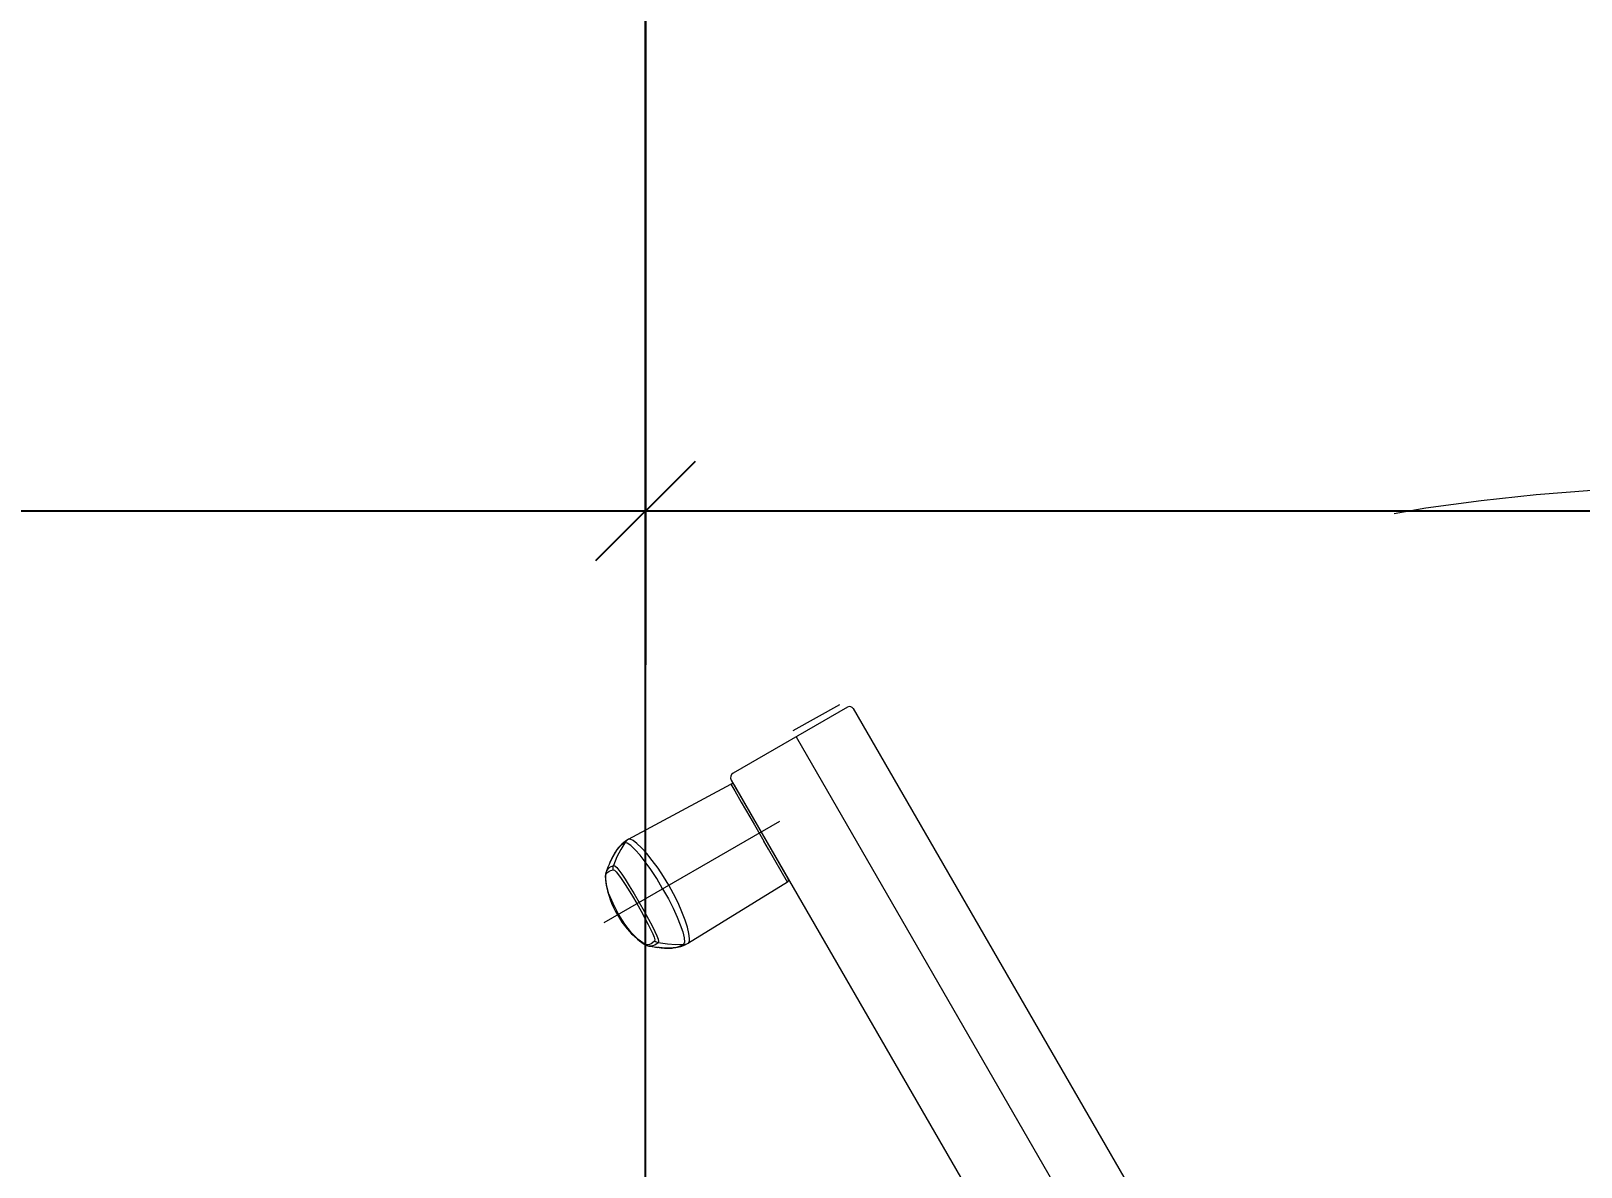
# Model space of a CAD drawing. Extents: x -5598 to 26293, y -3808 to 13850.
# Drawn here: x -928.7 to -863, y 2361.4 to 2409.6 of the extents above; entities that cross this region are included whole.
import ezdxf

# ---------------------------------------------------------------- set-up
doc = ezdxf.new("R2010")
doc.units = 0
doc.header["$LTSCALE"] = 100
doc.header["$MEASUREMENT"] = 0
doc.linetypes.add('CENTER', pattern=[2, 1.25, -0.25, 0.25, -0.25])
doc.layers.add('AD', color=5, linetype='Continuous', lineweight=9)
doc.layers.add('AK', color=7, linetype='Continuous', lineweight=15)
doc.layers.add('MAKPA GAZ', color=7, linetype='Continuous', lineweight=30, true_color=0x046a38)
doc.layers.add('OLCU DIS', color=7, linetype='Continuous')
doc.styles.add('MAKPA TESISAT', font='arial.ttf', dxfattribs={"height": 10})
doc.styles.add('olcu', font='romans.shx', dxfattribs={"width": 0.5})
doc.dimstyles.new('1-200', dxfattribs={"dimtxt": 40, "dimasz": 2, "dimexe": 0, "dimexo": 0, "dimgap": 10, "dimtad": 1, "dimdec": 4, "dimrnd": 0.1, "dimzin": 9, "dimdsep": 46, "dimtxsty": 'olcu', "dimblk1": 'SOL', "dimblk2": 'SAG', "dimsah": 1, "dimcen": 0, "dimse1": 1, "dimse2": 1, "dimclre": 13, "dimadec": 0, "dimazin": 0, "dimtfac": 1, "dimtdec": 4, "dimtix": 1, "dimtmove": 2, "dimatfit": 2, "dimldrblk": 'SOL', "dimfxl": 0, "dimtolj": 1, "dimarcsym": 0})
doc.dimstyles.new('MAKPA TESISAT DIM', dxfattribs={"dimscale": 0.7, "dimtxt": 12, "dimasz": 6, "dimexe": 4, "dimexo": 0, "dimgap": 8, "dimtad": 2, "dimtih": 1, "dimtoh": 1, "dimdec": 0, "dimrnd": 5, "dimzin": 0, "dimdsep": 46, "dimtxsty": 'MAKPA TESISAT', "dimblk1": 'OBLIQUE', "dimblk2": 'OBLIQUE', "dimsah": 1, "dimcen": 0, "dimdle": 3, "dimclrd": 256, "dimclre": 256, "dimclrt": 256, "dimadec": 0, "dimazin": 0, "dimtfac": 1, "dimtdec": 0, "dimtix": 1, "dimtofl": 0, "dimtmove": 2, "dimatfit": 3, "dimldrblk": 'OBLIQUE', "dimfxl": 0, "dimtvp": 7, "dimtolj": 1, "dimtzin": 0, "dimarcsym": 0})

# ---------------------------------------------------------------- blocks, each defined once
blk = doc.blocks.new('SOL')
at = {"color": 0}
for p, q in [((0, 30), (0, -6.962)), ((7.582, 0), (-6.967, 0))]:
    blk.add_line(p, q, dxfattribs=at)
blk.add_circle((0, 0), 3, dxfattribs=at)
blk = doc.blocks.new('SAG')
at = {"color": 0}
for p, q in [((0, -30), (0, 6.962)), ((7.582, 0), (-6.967, 0))]:
    blk.add_line(p, q, dxfattribs=at)
blk.add_circle((0, 0), 3, dxfattribs=at)
blk = doc.blocks.new('*D332')
at = {"layer": 'OLCU DIS', "color": 0, "lineweight": -2, "transparency": 16777216}
blk.add_line((21268, -935), (-2968, -935), dxfattribs=at)
at = {"layer": 'OLCU DIS', "color": 0, "lineweight": -2, "transparency": 16777216, "xscale": 2, "yscale": 2, "zscale": 2, "rotation": 180}
blk.add_blockref('SAG', (-2970, -935), dxfattribs=at)
at = {"layer": 'OLCU DIS', "color": 0, "lineweight": -2, "transparency": 16777216, "xscale": 2, "yscale": 2, "zscale": 2}
blk.add_blockref('SOL', (21270, -935), dxfattribs=at)
at = {"layer": 'OLCU DIS', "color": 0, "transparency": 16777216, "insert": (9295.638, -905), "char_height": 40, "attachment_point": 5, "style": 'olcu'}
blk.add_mtext('\\A1;24240', dxfattribs=at)
blk = doc.blocks.new('202')
at = {"layer": 'AD', "linetype": 'Continuous'}
for p, q in [((148.2, -166.06), (109.316, -98.711)), ((143.024, -169.096), (105.788, -104.6)), ((150.017, -159.141), (150.15, -159.071)), ((150.154, -159.102), (150.082, -159.118)), ((150.337, -159.005), (150.15, -159.071)), ((150.232, -159.09), (150.154, -159.102)), ((150.186, -159.187), (150.232, -159.09)), ((150.232, -159.09), (150.37, -159.01)), ((150.232, -159.09), (150.552, -159.077)), ((150.552, -158.958), (150.337, -159.005)), ((150.37, -159.01), (150.52, -158.964)), ((150.52, -158.964), (150.671, -158.942)), ((150.667, -158.942), (150.552, -158.958)), ((150.552, -159.077), (150.91, -159.101)), ((150.674, -158.941), (150.667, -158.942)), ((150.671, -158.942), (150.988, -158.936)), ((150.674, -158.941), (150.675, -158.941)), ((150.713, -158.938), (150.675, -158.941)), ((150.754, -158.935), (150.713, -158.938)), ((150.8, -158.933), (150.754, -158.935)), ((150.853, -158.931), (150.8, -158.933)), ((150.912, -158.932), (150.853, -158.931)), ((150.91, -159.101), (151.301, -159.163)), ((150.974, -158.934), (150.912, -158.932)), ((151.033, -158.937), (150.974, -158.934)), ((150.988, -158.936), (151.273, -158.961)), ((151.087, -158.941), (151.033, -158.937)), ((151.136, -158.945), (151.087, -158.941)), ((151.18, -158.95), (151.136, -158.945)), ((151.219, -158.954), (151.18, -158.95)), ((151.254, -158.958), (151.219, -158.954)), ((151.254, -158.958), (151.313, -158.965)), ((151.301, -159.163), (151.439, -159.061)), ((151.353, -158.97), (151.313, -158.965)), ((151.408, -158.978), (151.353, -158.97)), ((151.477, -158.988), (151.408, -158.978)), ((151.439, -159.061), (151.539, -159.024)), ((151.553, -158.999), (151.477, -158.988)), ((151.539, -159.024), (151.645, -159.019)), ((151.638, -159.013), (151.553, -158.999)), ((151.602, -159.111), (151.666, -159.083)), ((151.7, -159.023), (151.638, -159.013)), ((151.645, -159.019), (151.699, -159.023)), ((151.666, -159.083), (151.727, -159.07)), ((151.735, -159.031), (151.699, -159.023)), ((151.727, -159.07), (151.791, -159.071)), ((151.787, -159.049), (151.735, -159.031)), ((151.785, -159.048), (151.787, -159.049)), ((151.833, -159.069), (151.786, -159.049)), ((151.787, -159.049), (151.813, -159.06)), ((151.791, -159.071), (151.857, -159.085)), ((151.813, -159.06), (151.857, -159.085)), ((151.892, -159.1), (151.833, -159.069)), ((151.857, -159.085), (151.892, -159.1)), ((151.857, -159.085), (152.149, -159.3)), ((151.892, -159.1), (151.892, -159.1)), ((151.991, -159.166), (151.892, -159.1)), ((145.816, -161.737), (150.018, -159.142)), ((149.977, -159.21), (149.968, -159.347)), ((149.968, -159.347), (149.994, -159.552)), ((150.018, -159.142), (149.977, -159.21)), ((149.994, -159.552), (150.057, -159.816)), ((150.082, -159.118), (150.017, -159.141)), ((150.197, -159.374), (150.186, -159.187)), ((150.261, -159.625), (150.197, -159.374)), ((150.363, -159.919), (150.261, -159.625)), ((151.282, -159.216), (151.301, -159.163)), ((151.303, -159.315), (151.282, -159.216)), ((151.301, -159.163), (151.362, -159.181)), ((151.356, -159.457), (151.303, -159.315)), ((151.438, -159.641), (151.356, -159.457)), ((151.362, -159.181), (151.415, -159.203)), ((151.415, -159.203), (151.461, -159.231)), ((151.554, -159.875), (151.438, -159.641)), ((151.448, -159.29), (151.461, -159.231)), ((151.475, -159.392), (151.448, -159.29)), ((151.461, -159.231), (151.537, -159.157)), ((151.533, -159.534), (151.475, -159.392)), ((151.617, -159.716), (151.533, -159.534)), ((151.537, -159.157), (151.602, -159.111)), ((151.727, -159.94), (151.617, -159.716)), ((152.097, -159.245), (151.991, -159.166)), ((152.174, -159.308), (152.097, -159.245)), ((152.149, -159.3), (152.432, -159.586)), ((152.226, -159.353), (152.174, -159.308)), ((152.255, -159.379), (152.226, -159.353)), ((152.274, -159.397), (152.255, -159.379)), ((152.309, -159.429), (152.274, -159.397)), ((152.361, -159.478), (152.309, -159.429)), ((152.431, -159.547), (152.361, -159.478)), ((152.518, -159.639), (152.431, -159.547)), ((152.432, -159.586), (152.708, -159.946)), ((152.617, -159.753), (152.518, -159.639)), ((152.725, -159.887), (152.617, -159.753)), ((150.057, -159.816), (150.156, -160.126)), ((150.156, -160.126), (150.291, -160.475)), ((150.494, -160.253), (150.363, -159.919)), ((150.661, -160.625), (150.494, -160.253)), ((151.709, -160.164), (151.554, -159.875)), ((151.9, -160.505), (151.709, -160.164)), ((151.86, -160.202), (151.727, -159.94)), ((152.019, -160.499), (151.86, -160.202)), ((152.708, -159.946), (152.977, -160.375)), ((152.837, -160.04), (152.725, -159.887)), ((152.947, -160.208), (152.837, -160.04)), ((153.03, -160.345), (152.947, -160.208)), ((152.977, -160.375), (153.214, -160.822)), ((153.107, -160.485), (153.03, -160.345)), ((150.291, -160.475), (150.457, -160.852)), ((150.457, -160.852), (150.647, -161.234)), ((150.868, -161.027), (150.661, -160.625)), ((151.11, -161.454), (150.868, -161.027)), ((152.112, -160.875), (151.9, -160.505)), ((152.202, -160.823), (152.019, -160.499)), ((152.325, -161.242), (152.112, -160.875)), ((152.391, -161.144), (152.202, -160.823)), ((153.197, -160.664), (153.107, -160.485)), ((153.274, -160.837), (153.197, -160.664)), ((153.214, -160.822), (153.388, -161.241)), ((153.337, -160.998), (153.274, -160.837)), ((153.385, -161.142), (153.337, -160.998)), ((150.647, -161.234), (150.85, -161.604)), ((150.85, -161.604), (151.07, -161.967)), ((151.11, -161.454), (151.363, -161.884)), ((152.524, -161.575), (152.325, -161.242)), ((152.569, -161.429), (152.391, -161.144)), ((152.697, -161.854), (152.524, -161.575)), ((152.729, -161.676), (152.569, -161.429)), ((152.868, -161.882), (152.729, -161.676)), ((153.421, -161.262), (153.385, -161.142)), ((153.388, -161.241), (153.494, -161.632)), ((153.446, -161.358), (153.421, -161.262)), ((153.463, -161.427), (153.446, -161.358)), ((153.473, -161.473), (153.463, -161.427)), ((153.479, -161.499), (153.473, -161.473)), ((153.487, -161.537), (153.479, -161.499)), ((153.5, -161.605), (153.487, -161.537)), ((153.494, -161.632), (153.535, -161.99)), ((153.516, -161.703), (153.5, -161.605)), ((153.531, -161.834), (153.516, -161.703)), ((145.782, -161.872), (146.933, -163.865)), ((145.8, -161.903), (145.782, -161.872)), ((146.933, -163.865), (145.8, -161.903)), ((145.816, -161.737), (146.618, -163.126)), ((151.07, -161.967), (151.307, -162.323)), ((151.307, -162.323), (151.55, -162.655)), ((151.363, -161.884), (151.61, -162.267)), ((151.61, -162.267), (151.849, -162.597)), ((152.843, -162.074), (152.697, -161.854)), ((152.962, -162.239), (152.843, -162.074)), ((152.983, -162.047), (152.868, -161.882)), ((153.06, -162.358), (152.962, -162.239)), ((153.077, -162.168), (152.983, -162.047)), ((153.134, -162.424), (153.06, -162.358)), ((153.152, -162.242), (153.077, -162.168)), ((153.21, -162.261), (153.152, -162.242)), ((153.345, -162.365), (153.189, -162.433)), ((153.204, -162.372), (153.189, -162.433)), ((153.211, -162.314), (153.204, -162.372)), ((153.312, -162.232), (153.21, -162.261)), ((153.21, -162.261), (153.211, -162.314)), ((153.384, -162.198), (153.312, -162.232)), ((153.428, -162.297), (153.345, -162.365)), ((153.441, -162.157), (153.384, -162.198)), ((153.405, -162.428), (153.431, -162.362)), ((153.485, -162.208), (153.428, -162.297)), ((153.431, -162.362), (153.46, -162.29)), ((153.482, -162.111), (153.441, -162.157)), ((153.46, -162.29), (153.49, -162.211)), ((153.514, -162.054), (153.482, -162.111)), ((153.509, -162.158), (153.485, -162.208)), ((153.49, -162.211), (153.51, -162.157)), ((153.509, -162.158), (153.521, -162.121)), ((153.535, -161.99), (153.514, -162.054)), ((153.521, -162.121), (153.531, -162.069)), ((153.539, -161.953), (153.531, -161.834)), ((153.531, -162.07), (153.537, -162.016)), ((153.531, -162.069), (153.534, -162.041)), ((153.531, -162.071), (153.531, -162.069)), ((153.534, -162.041), (153.535, -161.99)), ((153.539, -161.953), (153.535, -161.99)), ((153.537, -162.016), (153.539, -161.953)), ((153.539, -161.953), (153.539, -161.953)), ((151.55, -162.655), (151.785, -162.946)), ((151.785, -162.946), (152.002, -163.185)), ((151.849, -162.597), (152.071, -162.875)), ((152.071, -162.875), (152.274, -163.108)), ((152.889, -163.125), (153.047, -162.803)), ((153.047, -162.803), (153.189, -162.433)), ((153.066, -163.089), (153.23, -162.818)), ((153.088, -163.058), (153.11, -163.026)), ((153.11, -163.026), (153.133, -162.99)), ((153.133, -162.99), (153.159, -162.949)), ((153.189, -162.433), (153.134, -162.424)), ((153.159, -162.949), (153.185, -162.903)), ((153.185, -162.903), (153.212, -162.855)), ((153.212, -162.855), (153.238, -162.805)), ((153.23, -162.818), (153.35, -162.559)), ((153.238, -162.805), (153.261, -162.757)), ((153.261, -162.757), (153.282, -162.713)), ((153.282, -162.713), (153.3, -162.673)), ((153.3, -162.673), (153.317, -162.637)), ((153.317, -162.637), (153.331, -162.604)), ((153.331, -162.604), (153.367, -162.52)), ((153.367, -162.52), (153.383, -162.481)), ((153.383, -162.481), (153.405, -162.428)), ((146.618, -163.126), (146.816, -163.469)), ((147.218, -164.165), (146.816, -163.469)), ((152.566, -163.555), (148.217, -165.896)), ((152.002, -163.185), (152.199, -163.371)), ((152.199, -163.371), (152.362, -163.496)), ((152.274, -163.108), (152.456, -163.286)), ((152.362, -163.496), (152.486, -163.556)), ((152.456, -163.286), (152.612, -163.387)), ((152.486, -163.556), (152.566, -163.555)), ((152.566, -163.556), (152.693, -163.476)), ((152.566, -163.556), (152.618, -163.511)), ((152.612, -163.387), (152.718, -163.395)), ((152.618, -163.511), (152.669, -163.457)), ((152.669, -163.457), (152.718, -163.395)), ((152.693, -163.476), (152.844, -163.347)), ((152.718, -163.395), (152.889, -163.125)), ((152.718, -163.395), (152.856, -163.316)), ((152.844, -163.347), (152.992, -163.185)), ((152.856, -163.316), (152.971, -163.209)), ((152.971, -163.209), (153.066, -163.089)), ((152.992, -163.185), (153.063, -163.093)), ((153.063, -163.093), (153.068, -163.086)), ((153.063, -163.093), (153.063, -163.093)), ((153.068, -163.086), (153.088, -163.058)), ((148.083, -165.858), (146.933, -163.865)), ((147.416, -164.509), (147.218, -164.165)), ((147.777, -165.133), (147.416, -164.509)), ((148.05, -165.607), (147.777, -165.133)), ((148.217, -165.896), (148.05, -165.607)), ((148.066, -165.828), (148.083, -165.858)), ((143.263, -169.16), (148.121, -166.355))]:
    blk.add_line(p, q, dxfattribs=at)
at = {"layer": 'AD', "linetype": 'CENTER'}
for p, q in [((145.45, -167.897), (106.752, -100.871)), ((146.161, -164.31), (153.609, -160.01))]:
    blk.add_line(p, q, dxfattribs=at)
blk.add_arc((107, -101.3), 77.191, 186.97592, 300, dxfattribs=at)
at = {"layer": 'AD', "linetype": 'Continuous'}
for centre, radius, start, end in [((145.869, -161.822), 0.1, 121.67112, 209.36559), ((148.17, -165.808), 0.1, 210.63531, 298.30441), ((148.013, -166.168), 0.216, 300, 30), ((143.176, -169.008), 0.175, 210.02749, 300)]:
    blk.add_arc(centre, radius, start, end, dxfattribs=at)
blk = doc.blocks.new('_OBLIQUE')
at = {"color": 0, "linetype": 'ByBlock', "lineweight": -2}
blk.add_line((-0.5, -0.5), (0.5, 0.5), dxfattribs=at)
blk = doc.blocks.new('*D919')
at = {"layer": 'MAKPA GAZ', "lineweight": -2, "transparency": 16777216}
for p, q in [((-902.638, 2200), (-902.638, 2392.036)), ((-762.532, 2199.332), (-762.532, 2392.036)), ((-760.432, 2389.236), (-904.738, 2389.236))]:
    blk.add_line(p, q, dxfattribs=at)
at = {"layer": 'MAKPA GAZ', "lineweight": -2, "transparency": 16777216, "xscale": 4.199999999999998, "yscale": 4.199999999999998, "zscale": 4.199999999999998, "rotation": 180}
blk.add_blockref('_OBLIQUE', (-902.638, 2389.236), dxfattribs=at)
at = {"layer": 'MAKPA GAZ', "lineweight": -2, "transparency": 16777216, "xscale": 4.199999999999998, "yscale": 4.199999999999998, "zscale": 4.199999999999998}
blk.add_blockref('_OBLIQUE', (-762.532, 2389.236), dxfattribs=at)
at = {"layer": 'MAKPA GAZ', "transparency": 16777216, "insert": (-832.585, 2399.942), "char_height": 10, "attachment_point": 5, "style": 'MAKPA TESISAT'}
blk.add_mtext('\\A1;140', dxfattribs=at)
blk = doc.blocks.new('*D920')
at = {"layer": 'MAKPA GAZ', "lineweight": -2, "transparency": 16777216}
for p, q in [((-1042.671, 2200), (-1042.671, 2392.036)), ((-902.638, 2200), (-902.638, 2392.036)), ((-900.538, 2389.236), (-1044.771, 2389.236))]:
    blk.add_line(p, q, dxfattribs=at)
at = {"layer": 'MAKPA GAZ', "lineweight": -2, "transparency": 16777216, "xscale": 4.199999999999998, "yscale": 4.199999999999998, "zscale": 4.199999999999998, "rotation": 180}
blk.add_blockref('_OBLIQUE', (-1042.671, 2389.236), dxfattribs=at)
at = {"layer": 'MAKPA GAZ', "lineweight": -2, "transparency": 16777216, "xscale": 4.199999999999998, "yscale": 4.199999999999998, "zscale": 4.199999999999998}
blk.add_blockref('_OBLIQUE', (-902.638, 2389.236), dxfattribs=at)
at = {"layer": 'MAKPA GAZ', "transparency": 16777216, "insert": (-972.655, 2399.942), "char_height": 10, "attachment_point": 5, "style": 'MAKPA TESISAT'}
blk.add_mtext('\\A1;140', dxfattribs=at)

msp = doc.modelspace()

# ---------------------------------------------------------------- linework, layer by layer
at = {"layer": 'MAKPA GAZ'}
msp.add_line((-902.63847, 2382.70382), (-902.63847, 2412.70382), dxfattribs=at)

# ---------------------------------------------------------------- block references
at = {"layer": 'AK', "rotation": 179.9999999999999}
for p in [(-890.8, 2211.75589), (-750.8, 2211.75589)]:
    msp.add_blockref('202', p, dxfattribs=at)

# ---------------------------------------------------------------- dimensions: what is measured, and where the dimension line sits
at = {"layer": 'MAKPA GAZ'}
for base, p1, p2, picture, middle in [((-1042.67068, 2389.23589), (-902.63847, 2200), (-1042.67068, 2200), '*D920', (-972.65457, 2399.94162)), ((-902.63847, 2389.23589), (-762.53172, 2199.33207), (-902.63847, 2200), '*D919', (-832.5851, 2399.94162))]:
    dim = msp.add_linear_dim(base=base, p1=p1, p2=p2, dimstyle='MAKPA TESISAT DIM', override={"dimfxl": 0}, dxfattribs=at)
    dim.commit()
    dim.dimension.update_dxf_attribs({"geometry": picture, "text_midpoint": middle})
at = {"layer": 'OLCU DIS', "color": 7}
dim = msp.add_linear_dim(base=(-2970, -935), p1=(21270, -635), p2=(-2970, 7535), dimstyle='1-200', dxfattribs=at)
dim.commit()
dim.dimension.update_dxf_attribs({"geometry": '*D332', "text_midpoint": (9295.63768, -905), "dimtype": 160})

doc.saveas('drawing.dxf')
